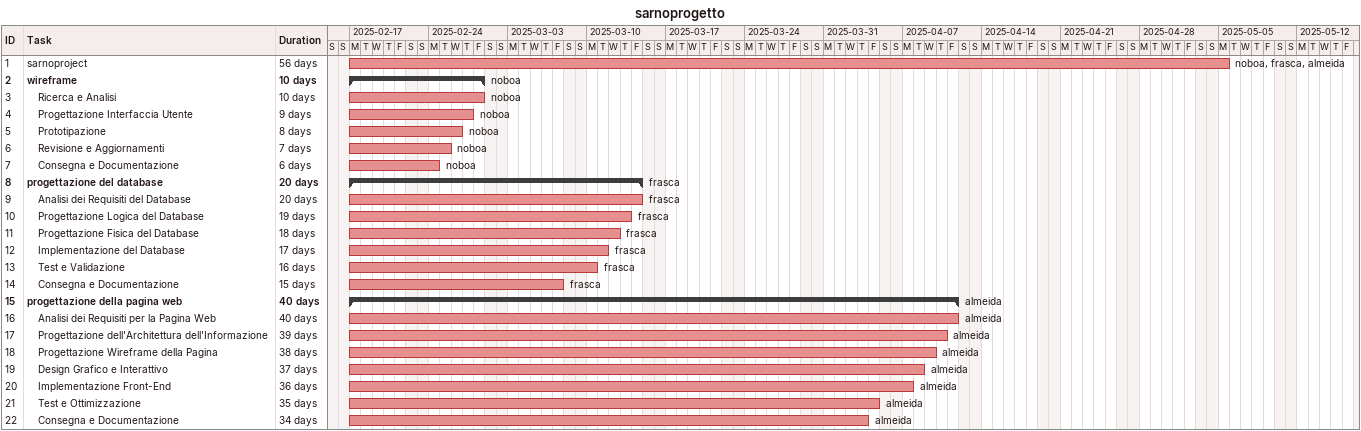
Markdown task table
sarnoprogetto

| ID | Level | Task | Duration | Start | Finish | Resources |
|---|---|---|---|---|---|---|
| 1 | 1 | sarnoproject | 56d | 2025-02-17 | 2025-05-05 | noboa, frasca, almeida |
| 2 | 1 | **wireframe** | 10d | 2025-02-17 | 2025-02-28 | noboa |
| 3 | 2 | Ricerca e Analisi | 10d | 2025-02-17 | 2025-02-28 | noboa |
| 4 | 2 | Progettazione Interfaccia Utente | 9d | 2025-02-17 | 2025-02-27 | noboa |
| 5 | 2 | Prototipazione | 8d | 2025-02-17 | 2025-02-26 | noboa |
| 6 | 2 | Revisione e Aggiornamenti | 7d | 2025-02-17 | 2025-02-25 | noboa |
| 7 | 2 | Consegna e Documentazione | 6d | 2025-02-17 | 2025-02-24 | noboa |
| 8 | 1 | **progettazione del database** | 20d | 2025-02-17 | 2025-03-14 | frasca |
| 9 | 2 | Analisi dei Requisiti del Database | 20d | 2025-02-17 | 2025-03-14 | frasca |
| 10 | 2 | Progettazione Logica del Database | 19d | 2025-02-17 | 2025-03-13 | frasca |
| 11 | 2 | Progettazione Fisica del Database | 18d | 2025-02-17 | 2025-03-12 | frasca |
| 12 | 2 | Implementazione del Database | 17d | 2025-02-17 | 2025-03-11 | frasca |
| 13 | 2 | Test e Validazione | 16d | 2025-02-17 | 2025-03-10 | frasca |
| 14 | 2 | Consegna e Documentazione | 15d | 2025-02-17 | 2025-03-07 | frasca |
| 15 | 1 | **progettazione della pagina web** | 40d | 2025-02-17 | 2025-04-11 | almeida |
| 16 | 2 | Analisi dei Requisiti per la Pagina Web | 40d | 2025-02-17 | 2025-04-11 | almeida |
| 17 | 2 | Progettazione dell'Architettura dell'Informazione | 39d | 2025-02-17 | 2025-04-10 | almeida |
| 18 | 2 | Progettazione Wireframe della Pagina | 38d | 2025-02-17 | 2025-04-09 | almeida |
| 19 | 2 | Design Grafico e Interattivo | 37d | 2025-02-17 | 2025-04-08 | almeida |
| 20 | 2 | Implementazione Front-End | 36d | 2025-02-17 | 2025-04-07 | almeida |
| 21 | 2 | Test e Ottimizzazione | 35d | 2025-02-17 | 2025-04-04 | almeida |
| 22 | 2 | Consegna e Documentazione | 34d | 2025-02-17 | 2025-04-03 | almeida |
